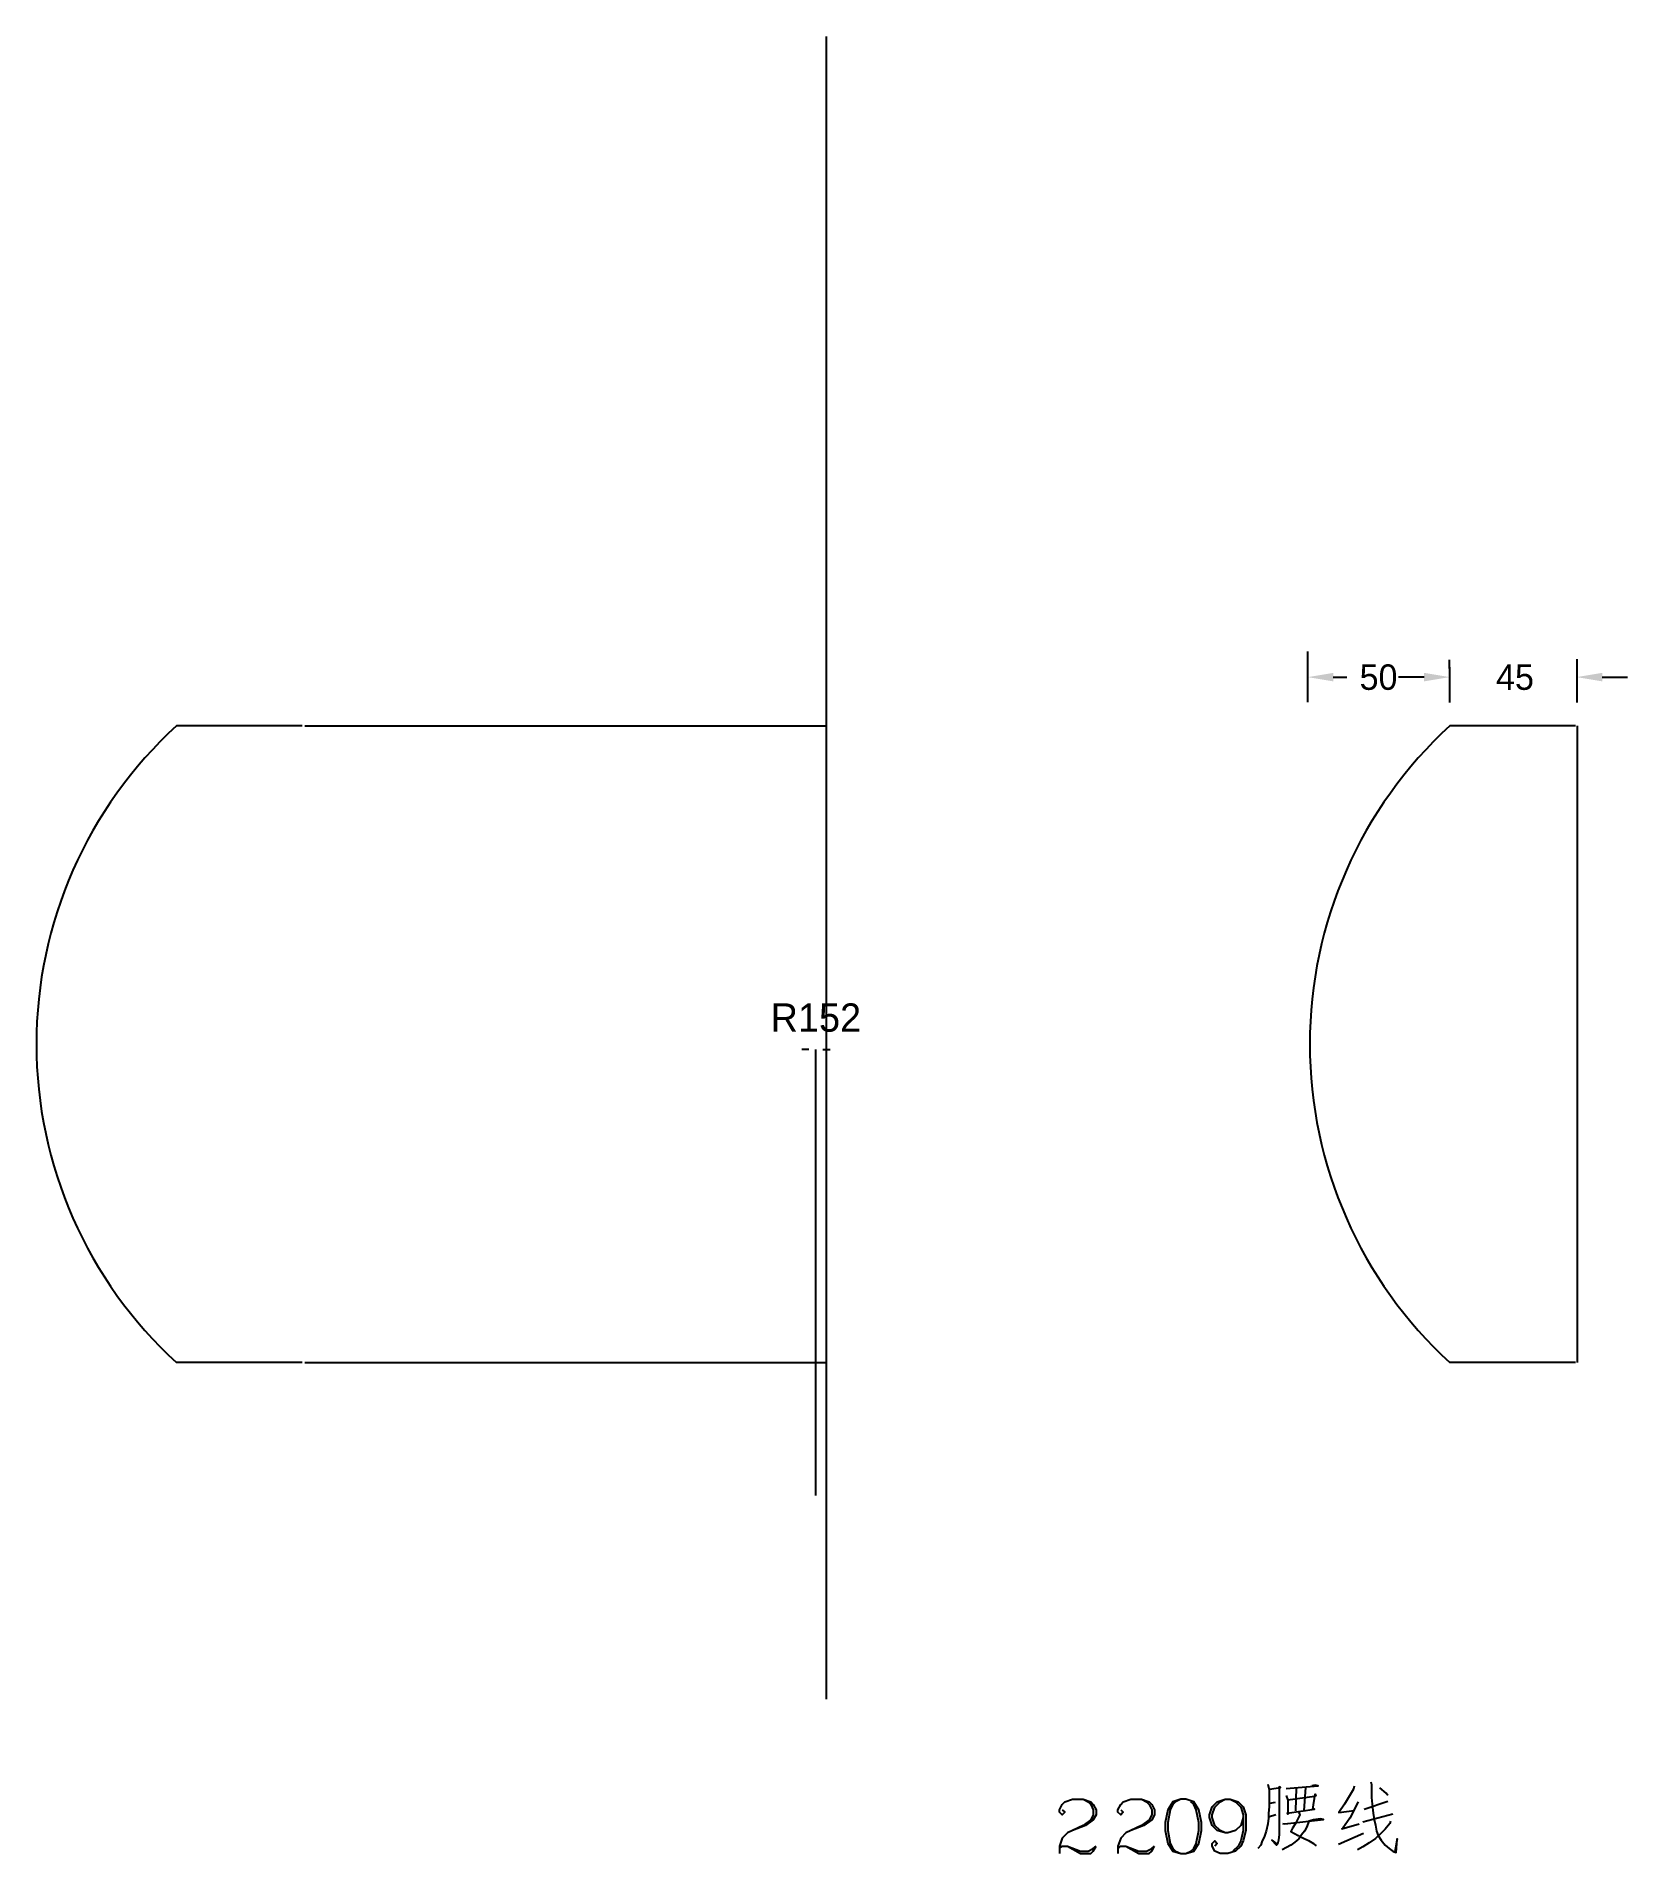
# Model space of a CAD drawing. Header units: metres. Extents: x -27.5 to 28.7, y -12.7 to 51.5.
import ezdxf

# ---------------------------------------------------------------- set-up
doc = ezdxf.new("R2010")
doc.units = ezdxf.units.M
doc.dimstyles.get("Standard").update_dxf_attribs({"dimtxt": 2.5, "dimasz": 2.5, "dimexe": 1.25, "dimexo": 0.625, "dimtad": 1, "dimcen": 2.5, "dimazin": 3, "dimtfac": 1, "dimtmove": 0, "dimatfit": 3})

# ---------------------------------------------------------------- blocks, each defined once
blk = doc.blocks.new('*D1')
for p, q in [((-0.25, 15.75), (-0.5, 15.75)), ((0, 0), (0, 15.75)), ((0, 0), (0, 15.75)), ((0, 15.75), (0, 15.75)), ((0.25, 15.75), (0.5, 15.75))]:
    blk.add_line(p, q)
at = {"layer": 'Defpoints'}
for p in [(0, 15.75), (0, 0), (0, 0)]:
    blk.add_point(p, dxfattribs=at)
at = {"insert": (0, 16.875), "char_height": 1, "attachment_point": 5}
blk.add_mtext('R152', dxfattribs=at)

msp = doc.modelspace()

# ---------------------------------------------------------------- linework, layer by layer
for p, q in [((0.36, 51.55), (0.36, -7.2)), ((17.38, 28.03), (17.38, 29.81)), ((26.88, 29.54), (26.88, 28.01)), ((18.28, 28.91), (18.76, 28.91)), ((21.49, 28.91), (20.59, 28.91)), ((21.49, 28.91), (21.01, 28.91)), ((22.39, 29.22), (22.39, 29.52)), ((22.39, 29.26), (22.39, 28.01)), ((27.78, 28.91), (28.68, 28.91))]:
    msp.add_line(p, q)
for points in [[(-22.59, 27.19, 0.44), (-22.59, 4.69, 0.44)], [(22.4, 27.19, 0.44), (22.4, 4.69, 0.44)]]:
    msp.add_lwpolyline(points, format="xyb")
for points in [[(-18.15, 27.19), (-22.59, 27.19)], [(-18.05, 27.19), (0.36, 27.19)], [(26.84, 27.19), (22.4, 27.19)], [(26.9, 27.19), (26.9, 4.69)], [(-18.15, 4.69), (-22.59, 4.69)], [(-18.05, 4.69), (0.36, 4.69)], [(26.84, 4.69), (22.4, 4.69)], [(15.97, -10.2), (16.01, -10.4), (16.01, -10.77), (16.01, -11.01), (15.99, -11.23), (15.99, -11.41), (15.97, -11.61), (15.91, -11.86), (15.85, -12.04), (15.76, -12.24), (15.72, -12.36), (15.62, -12.48)], [(16.61, -10.36), (17.75, -10.26), (17.64, -10.24), (17.52, -10.26)], [(19.61, -10.12), (19.63, -10.22), (19.63, -10.68), (19.67, -11.03), (19.69, -11.23), (19.73, -11.45), (19.77, -11.65), (19.81, -11.86), (19.87, -12.02), (19.97, -12.18), (20.11, -12.36), (20.26, -12.48), (20.4, -12.58), (20.5, -12.62), (20.54, -12.14), (20.46, -12.6)], [(8.7, -11.11), (8.8, -11.2), (8.7, -11.29), (8.61, -11.2), (8.61, -11.11), (8.7, -10.92), (8.8, -10.83), (9.07, -10.74), (9.44, -10.74), (9.71, -10.83), (9.8, -10.92), (9.9, -11.11), (9.9, -11.29), (9.8, -11.47), (9.53, -11.66), (9.07, -11.84), (8.89, -11.93), (8.7, -12.11), (8.61, -12.39), (8.61, -12.66)], [(9.44, -10.74), (9.62, -10.83), (9.71, -10.92), (9.8, -11.11), (9.8, -11.29), (9.71, -11.47), (9.44, -11.66), (9.07, -11.84)], [(10.77, -11.11), (10.86, -11.2), (10.77, -11.29), (10.67, -11.2), (10.67, -11.11), (10.77, -10.92), (10.86, -10.83), (11.13, -10.74), (11.5, -10.74), (11.77, -10.83), (11.87, -10.92), (11.96, -11.11), (11.96, -11.29), (11.87, -11.47), (11.59, -11.66), (11.13, -11.84), (10.95, -11.93), (10.77, -12.11), (10.67, -12.39), (10.67, -12.66)], [(11.5, -10.74), (11.68, -10.83), (11.77, -10.92), (11.87, -11.11), (11.87, -11.29), (11.77, -11.47), (11.5, -11.66), (11.13, -11.84)], [(12.89, -10.74), (12.61, -10.83), (12.43, -11.11), (12.34, -11.56), (12.34, -11.84), (12.43, -12.3), (12.61, -12.57), (12.89, -12.66), (13.07, -12.66), (13.35, -12.57), (13.53, -12.3), (13.62, -11.84), (13.62, -11.56), (13.53, -11.11), (13.35, -10.83), (13.07, -10.74), (12.89, -10.74), (12.7, -10.83), (12.61, -10.92), (12.52, -11.11), (12.43, -11.56), (12.43, -11.84), (12.52, -12.3), (12.61, -12.48), (12.7, -12.57), (12.89, -12.66)], [(13.07, -12.66), (13.25, -12.57), (13.35, -12.48), (13.44, -12.3), (13.53, -11.84), (13.53, -11.56), (13.44, -11.11), (13.35, -10.92), (13.25, -10.83)], [(15.1, -11.38), (15.01, -11.66), (14.82, -11.84), (14.55, -11.93), (14.46, -11.93), (14.18, -11.84), (14, -11.66), (13.91, -11.38), (13.91, -11.29), (14, -11.01), (14.18, -10.83), (14.46, -10.74), (14.64, -10.74), (14.92, -10.83), (15.1, -11.01), (15.19, -11.29), (15.19, -11.84), (15.1, -12.21), (15.01, -12.39), (14.83, -12.57), (14.55, -12.66), (14.28, -12.66), (14.09, -12.57), (14, -12.39), (14, -12.3), (14.09, -12.21), (14.18, -12.3), (14.09, -12.39)], [(14.46, -11.93), (14.28, -11.84), (14.09, -11.66), (14, -11.38), (14, -11.29), (14.09, -11.02), (14.28, -10.83), (14.46, -10.74)], [(14.64, -10.74), (14.83, -10.83), (15.01, -11.02), (15.1, -11.29), (15.1, -11.84), (15.01, -12.21), (14.92, -12.39), (14.73, -12.57)], [(16.03, -10.38), (16.41, -10.32), (16.37, -10.3), (16.37, -10.4), (16.37, -11.31), (16.37, -11.74)], [(16.23, -10.85), (16.03, -10.89)], [(16.61, -10.6), (16.67, -10.77), (16.67, -11.27), (16.65, -11.23), (17.62, -11.09), (17.56, -11.09), (17.64, -10.56), (17.66, -10.62), (17.62, -10.64), (16.67, -10.77)], [(16.96, -11.15), (16.98, -10.34)], [(17.3, -10.32), (17.24, -11.13)], [(19.02, -10.28), (19, -10.38), (18.68, -10.91), (18.48, -11.21), (19.02, -11.13)], [(19.16, -10.83), (18.86, -11.41), (18.62, -11.76), (18.58, -11.78), (19.2, -11.61)], [(19.37, -11.09), (20.21, -10.81)], [(20.21, -10.6), (20.15, -10.52), (19.93, -10.34)], [(16.25, -11.29), (15.99, -11.37)], [(16.49, -11.59), (16.55, -11.61), (16.67, -11.59), (17.93, -11.45), (17.83, -11.43), (17.58, -11.47), (17.42, -11.51), (17.34, -11.71), (17.26, -11.86), (17.16, -12), (17.06, -12.14), (16.92, -12.26), (16.78, -12.36), (16.63, -12.44), (16.47, -12.52)], [(17.06, -11.21), (17.1, -11.29), (16.94, -11.59), (16.84, -11.76), (16.78, -11.88), (17.04, -12.02), (17.08, -12.04), (17.4, -12.2), (17.58, -12.3), (17.6, -12.32), (17.68, -12.38)], [(20.3, -11.51), (20.28, -11.59), (20.11, -11.8), (19.95, -11.96), (19.77, -12.12), (19.55, -12.28), (19.33, -12.42), (19.14, -12.52)], [(19.33, -11.53), (20.38, -11.25)], [(16.37, -11.63), (16.37, -11.98), (16.35, -12.18), (16.31, -12.32), (16.27, -12.36), (16.11, -12.18), (16.31, -12.34)], [(18.46, -12.32), (19.35, -11.94)], [(8.61, -12.48), (8.7, -12.39), (8.89, -12.39), (9.35, -12.57), (9.62, -12.57), (9.8, -12.48), (9.9, -12.39)], [(8.89, -12.39), (9.35, -12.66), (9.71, -12.66), (9.8, -12.57), (9.9, -12.39)], [(10.67, -12.48), (10.77, -12.39), (10.95, -12.39), (11.41, -12.57), (11.68, -12.57), (11.87, -12.48), (11.96, -12.39)], [(10.95, -12.39), (11.41, -12.66), (11.77, -12.66), (11.87, -12.57), (11.96, -12.39)]]:
    msp.add_lwpolyline(points)
for points in [[(18.28, 29.06), (18.28, 28.76), (17.38, 28.91)], [(21.49, 29.06), (21.49, 28.76), (22.39, 28.91)], [(21.49, 29.06), (21.49, 28.76), (22.39, 28.91)], [(27.78, 29.06), (27.78, 28.76), (26.88, 28.91)]]:
    msp.add_solid(points)

# ---------------------------------------------------------------- texts
for s, p in [('50', (19.21, 28.46)), ('45', (24.03, 28.46))]:
    msp.add_text(s, height=0.9).set_placement(p)

# ---------------------------------------------------------------- dimensions: what is measured, and where the dimension line sits
dim = msp.add_linear_dim(base=(0, 15.75), p1=(0, 0), p2=(0, 0), text='R152', dimstyle='Standard')
dim.commit()
dim.dimension.update_dxf_attribs({"geometry": '*D1', "text_midpoint": (0, 16.875)})

doc.saveas('drawing.dxf')
